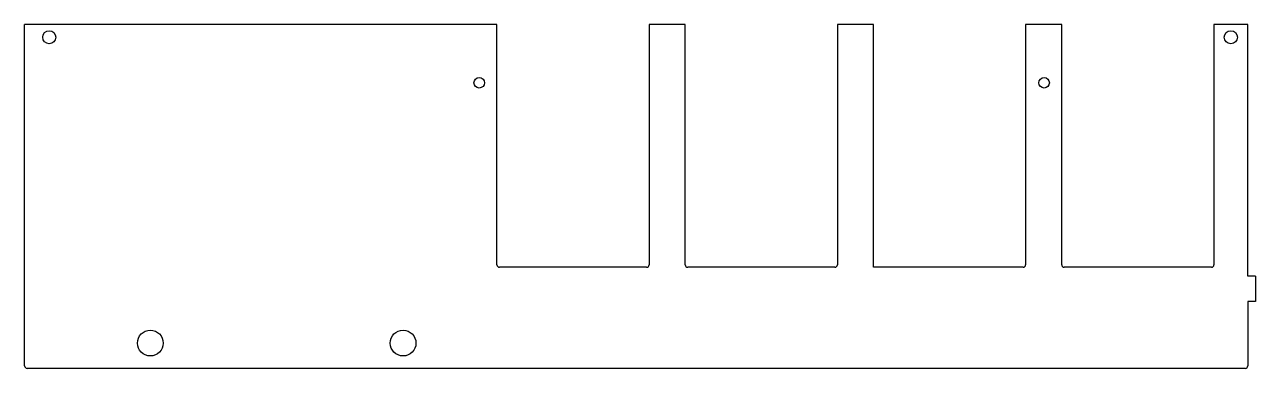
# Model space of a CAD drawing. Extents: x -242 to 245, y -12 to 124.
import ezdxf

# ---------------------------------------------------------------- set-up
doc = ezdxf.new("R2010")
doc.units = 0
doc.layers.get('0').update_dxf_attribs({"linetype": 'CONTINUOUS'})

msp = doc.modelspace()

# ---------------------------------------------------------------- linework, layer by layer
at = {"color": 7, "linetype": 'CONTINUOUS'}
for p, q in [((-242, -10.5), (-242, 124.5)), ((-55.1, 124.5), (-242, 124.5)), ((-55.1, 29.5), (-55.1, 124.5)), ((5.1, 124.5), (5.1, 29.5)), ((19.4, 124.5), (5.1, 124.5)), ((19.4, 29.5), (19.4, 124.5)), ((79.6, 124.5), (79.6, 29.5)), ((93.9, 124.5), (79.6, 124.5)), ((93.9, 28.5), (93.9, 124.5)), ((154.1, 124.5), (154.1, 29.5)), ((168.4, 124.5), (154.1, 124.5)), ((168.4, 29.5), (168.4, 124.5)), ((228.6, 124.5), (228.6, 29.5)), ((242, 124.5), (228.6, 124.5)), ((242, 25), (242, 124.5)), ((4.1, 28.5), (-54.1, 28.5)), ((78.6, 28.5), (20.4, 28.5)), ((153.1, 28.5), (93.9, 28.5)), ((227.6, 28.5), (169.4, 28.5)), ((245, 25), (242, 25)), ((245, 25), (245, 15)), ((245, 15), (242, 15)), ((242, 15), (242, -10.5)), ((241, -11.5), (-241, -11.5))]:
    msp.add_line(p, q, dxfattribs=at)
for centre, radius in [((-232.25, 119.5), 2.6), ((235.3, 119.5), 2.6), ((-62.1, 101.5), 2.1), ((161.4, 101.5), 2.1), ((-192.25, -1.5), 5.1), ((-92.25, -1.5), 5.1)]:
    msp.add_circle(centre, radius, dxfattribs=at)
for centre, start, end in [((-54.1, 29.5), 180, 270), ((4.1, 29.5), 270, 0), ((20.4, 29.5), 180, 270), ((78.6, 29.5), 270, 0), ((153.1, 29.5), 270, 0), ((169.4, 29.5), 180, 270), ((227.6, 29.5), 270, 0), ((-241, -10.5), 180, 270), ((241, -10.5), 270, 0)]:
    msp.add_arc(centre, 1, start, end, dxfattribs=at)

doc.saveas('drawing.dxf')
